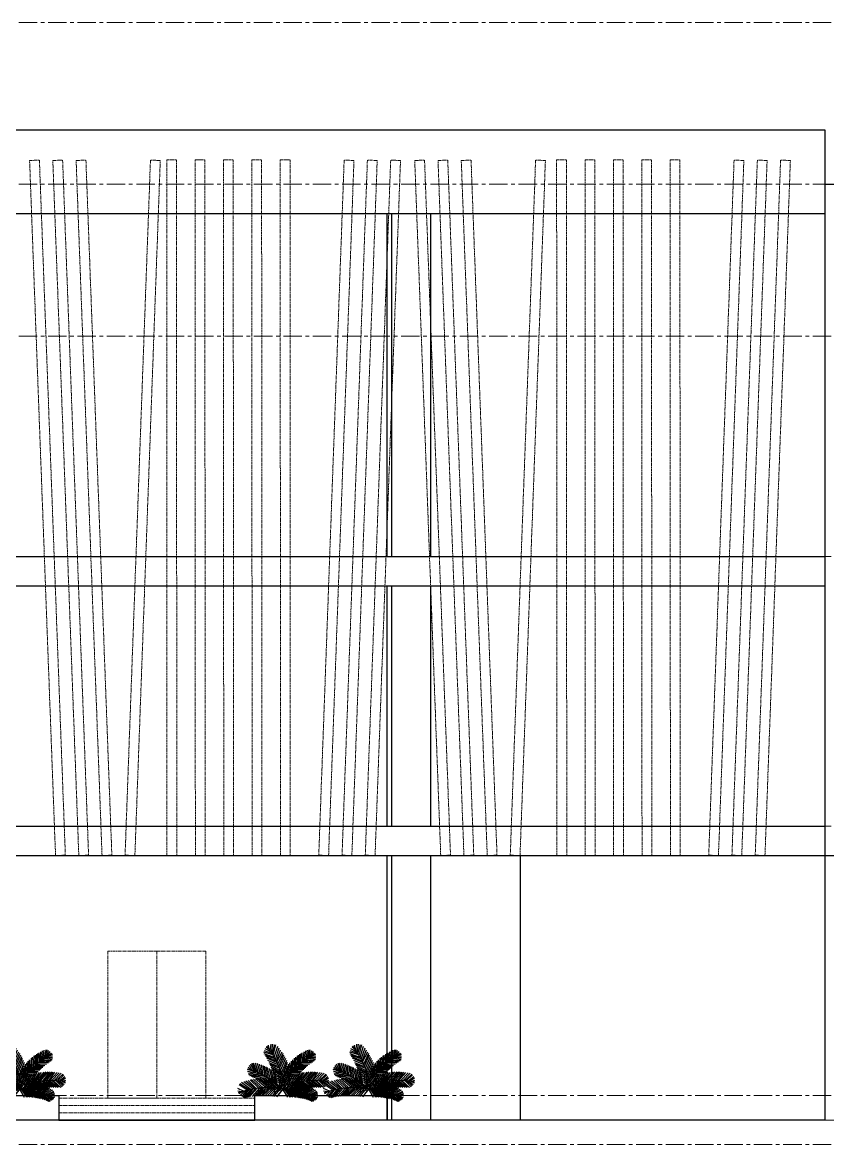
# Model space of a CAD drawing. Header units: millimetres. Extents: x -100356 to 314685, y 446 to 1273965.
# Drawn here: x 238661 to 255087, y 164086 to 186986 of the extents above; entities that cross this region are included whole.
import ezdxf
from ezdxf.xclip import XClip

# ---------------------------------------------------------------- set-up
doc = ezdxf.new("R2010")
doc.units = ezdxf.units.MM
doc.header["$XCLIPFRAME"] = 2
doc.linetypes.add('section$0$CENTER', pattern=[2, 1.25, -0.25, 0.25, -0.25])
doc.linetypes.add('section$0$Kume - Grid Line', pattern=[10.5, 6, -1.25, 2, -1.25])
doc.layers.add('NAM', color=3, linetype='Continuous')
doc.layers.add('section$0$植栽2', color=74, linetype='Continuous')
for name, color, linetype, lineweight in [('section$0$A-_ANOT----_D', 7, 'Continuous', 5), ('section$0$A-_FLORLEVL_E', 7, 'Continuous', 5), ('section$0$NKC_TRUC', 8, 'section$0$CENTER', 13)]:
    doc.layers.add(name, color=color, linetype=linetype, lineweight=lineweight)

# ---------------------------------------------------------------- blocks, each defined once
blk = doc.blocks.new('section$0$grid section')
at = {"layer": 'section$0$NKC_TRUC', "ltscale": 300}
for p, q in [((-141943.9, 22400), (0, 22400)), ((-141943.9, 19100), (0, 19100)), ((-141943.9, 16000), (-4445, 16000)), ((-141943.9, 11500), (-4445, 11500)), ((-141943.9, 6000), (0, 6000)), ((-141943.9, 500), (0, 500)), ((-141943.9, -500), (0, -500))]:
    blk.add_line(p, q, dxfattribs=at)
blk = doc.blocks.new('section$0$A$C2D2A4C73')
for p, q in [((915, 1518), (900, 1638)), ((947, 1476), (971, 1663)), ((981, 1426), (1024, 1667)), ((1006, 1388), (1081, 1657)), ((1037, 1337), (1115, 1644)), ((1028, 1353), (764, 1432)), ((1072, 1279), (773, 1386)), ((999, 1398), (783, 1478)), ((1095, 1237), (797, 1347)), ((966, 1448), (798, 1527)), ((921, 1514), (834, 1584)), ((1065, 1291), (1170, 1611)), ((1097, 1232), (1211, 1559)), ((1126, 1178), (1250, 1506)), ((1140, 1150), (1292, 1446)), ((1173, 1083), (1321, 1401)), ((1198, 1026), (1344, 1361)), ((1714, 1000), (1738, 1323)), ((1762, 1044), (1772, 1348)), ((1800, 1077), (1813, 1376)), ((1839, 1109), (1845, 1396)), ((1887, 1147), (1883, 1419)), ((1908, 1163), (1935, 1448)), ((1948, 1192), (1983, 1473)), ((1994, 1223), (2032, 1496)), ((2030, 1247), (2084, 1501)), ((2072, 1273), (2114, 1498)), ((2104, 1293), (2159, 1485)), ((2147, 1317), (2197, 1463)), ((2180, 1335), (2269, 1355)), ((2185, 1336), (2240, 1419)), ((378, 913), (303, 994)), ((425, 899), (342, 1050)), ((476, 881), (378, 1081)), ((515, 866), (426, 1104)), ((565, 846), (458, 1113)), ((610, 827), (515, 1118)), ((666, 801), (574, 1102)), ((715, 777), (631, 1084)), ((741, 764), (693, 1062)), ((801, 732), (739, 1044)), ((850, 703), (778, 1028)), ((1129, 1172), (821, 1307)), ((898, 675), (828, 1005)), ((1154, 1122), (849, 1259)), ((959, 636), (870, 985)), ((1183, 1061), (882, 1196)), ((1207, 1005), (915, 1128)), ((1227, 956), (937, 1080)), ((1255, 884), (953, 1041)), ((1275, 828), (973, 991)), ((1222, 969), (1374, 1308)), ((1251, 895), (1398, 1263)), ((1275, 828), (1429, 1200)), ((1297, 760), (1454, 1144)), ((1313, 706), (1486, 1065)), ((1328, 652), (1508, 1005)), ((1482, 742), (1435, 1026)), ((1509, 776), (1480, 1081)), ((1491, 929), (1815, 1033)), ((1544, 819), (1519, 1125)), ((1569, 849), (1565, 1173)), ((1600, 884), (1602, 1209)), ((1632, 918), (1655, 1256)), ((1672, 959), (1693, 1288)), ((1707, 993), (1986, 1000)), ((1753, 1036), (2011, 1022)), ((1786, 1065), (2045, 1050)), ((1824, 1097), (2093, 1087)), ((1867, 1132), (2141, 1122)), ((1904, 1159), (2178, 1147)), ((1952, 1195), (2210, 1168)), ((1984, 1217), (2242, 1188)), ((2043, 1256), (2265, 1218)), ((2080, 1279), (2268, 1259)), ((2122, 1303), (2274, 1300)), ((385, 913), (283, 918)), ((454, 889), (288, 857)), ((504, 870), (303, 813)), ((549, 852), (314, 769)), ((621, 821), (345, 740)), ((661, 803), (384, 724)), ((721, 774), (423, 708)), ((766, 751), (469, 687)), ((817, 402), (514, 657)), ((820, 721), (527, 659)), ((888, 404), (583, 667)), ((868, 693), (587, 627)), ((909, 668), (629, 603)), ((960, 404), (644, 673)), ((1016, 402), (730, 679)), ((1073, 400), (793, 681)), ((1120, 396), (875, 680)), ((1012, 600), (926, 955)), ((1188, 390), (947, 676)), ((1065, 562), (975, 928)), ((1289, 784), (990, 944)), ((1306, 732), (1003, 904)), ((1320, 684), (1025, 835)), ((1241, 384), (1033, 669)), ((1334, 629), (1040, 782)), ((1106, 531), (1041, 887)), ((1346, 580), (1056, 712)), ((1146, 499), (1089, 855)), ((1226, 431), (1200, 770)), ((1262, 398), (1259, 719)), ((1296, 367), (1308, 673)), ((1340, 606), (1533, 927)), ((1431, 671), (1352, 909)), ((1355, 539), (1552, 858)), ((1366, 487), (1571, 774)), ((1376, 438), (1585, 701)), ((1457, 709), (1399, 978)), ((1440, 685), (1691, 659)), ((1444, 475), (1529, 740)), ((1473, 730), (1732, 719)), ((1493, 491), (1616, 771)), ((1505, 771), (1760, 756)), ((1530, 803), (1791, 796)), ((1537, 505), (1681, 791)), ((1557, 835), (1828, 840)), ((1583, 518), (1757, 811)), ((1587, 869), (1858, 874)), ((1615, 900), (1899, 917)), ((1643, 534), (1820, 825)), ((1646, 932), (1923, 941)), ((1672, 959), (1953, 970)), ((1685, 544), (1894, 838)), ((1735, 555), (1951, 846)), ((1786, 565), (2028, 854)), ((1850, 575), (2084, 857)), ((1914, 585), (2147, 859)), ((1986, 593), (2194, 859)), ((2041, 597), (2249, 857)), ((2098, 601), (2291, 855)), ((2166, 603), (2340, 850)), ((2194, 604), (2405, 843)), ((2250, 604), (2465, 833)), ((2311, 602), (2524, 822)), ((2360, 600), (2573, 792)), ((2414, 596), (2599, 770)), ((2456, 592), (2631, 729)), ((2510, 586), (2650, 685)), ((171, 295), (0, 377)), ((273, 324), (41, 479)), ((331, 338), (64, 508)), ((383, 349), (112, 549)), ((312, 333), (155, 108)), ((449, 362), (174, 572)), ((397, 352), (202, 102)), ((509, 372), (237, 593)), ((444, 361), (247, 113)), ((516, 373), (292, 123)), ((540, 377), (307, 613)), ((571, 381), (346, 134)), ((615, 387), (359, 626)), ((677, 393), (404, 637)), ((638, 389), (417, 146)), ((738, 398), (464, 649)), ((699, 395), (491, 156)), ((752, 399), (544, 161)), ((830, 403), (585, 165)), ((888, 404), (639, 168)), ((968, 630), (662, 583)), ((935, 404), (689, 169)), ((1012, 600), (703, 557)), ((989, 403), (731, 170)), ((1047, 575), (741, 532)), ((1086, 546), (772, 510)), ((1039, 401), (804, 169)), ((1123, 518), (825, 470)), ((1096, 398), (859, 166)), ((1163, 485), (865, 439)), ((1198, 456), (914, 398)), ((1146, 394), (930, 160)), ((1232, 426), (956, 360)), ((1196, 389), (992, 154)), ((1274, 388), (993, 325)), ((1258, 382), (1047, 146)), ((1319, 344), (1050, 267)), ((1357, 531), (1069, 652)), ((1370, 470), (1079, 596)), ((1326, 372), (1135, 131)), ((1395, 532), (1183, 311)), ((1405, 476), (1198, 211)), ((1313, 329), (1450, 522)), ((1329, 329), (1450, 124)), ((1332, 331), (1373, 607)), ((1357, 330), (1529, 525)), ((1382, 330), (1518, 126)), ((1396, 329), (1586, 524)), ((1431, 328), (1561, 126)), ((1437, 328), (1653, 521)), ((1462, 481), (1670, 293)), ((1489, 325), (1708, 516)), ((1521, 500), (1746, 320)), ((1526, 323), (1771, 508)), ((1570, 319), (1819, 499)), ((1576, 516), (1795, 336)), ((1613, 314), (1884, 486)), ((1620, 528), (1849, 351)), ((1664, 539), (1912, 367)), ((1668, 306), (1929, 474)), ((1715, 550), (1961, 377)), ((1722, 297), (1981, 459)), ((1760, 560), (2026, 389)), ((1782, 285), (2019, 447)), ((1808, 569), (2063, 395)), ((1828, 275), (2064, 432)), ((1850, 575), (2108, 401)), ((1875, 263), (2097, 419)), ((1903, 583), (2158, 407)), ((1931, 248), (2135, 403)), ((1954, 241), (2186, 380)), ((1973, 591), (2195, 410)), ((1999, 226), (2232, 357)), ((2021, 596), (2243, 413)), ((2048, 209), (2277, 333)), ((2076, 600), (2311, 415)), ((2138, 603), (2377, 415)), ((2189, 604), (2427, 413)), ((2255, 604), (2469, 411)), ((2298, 603), (2511, 408)), ((2377, 599), (2552, 420)), ((2425, 595), (2581, 455)), ((2479, 590), (2613, 488)), ((2551, 581), (2644, 540)), ((2557, 578), (2660, 617)), ((121, 278), (2, 302)), ((127, 282), (33, 221)), ((203, 305), (76, 170)), ((260, 320), (117, 140)), ((1469, 327), (1609, 124)), ((1508, 324), (1664, 121)), ((1552, 321), (1707, 117)), ((1591, 316), (1762, 110)), ((1632, 311), (1794, 105)), ((1668, 306), (1832, 98)), ((1712, 299), (1874, 90)), ((1771, 287), (1905, 83)), ((1811, 279), (1945, 73)), ((1857, 268), (2001, 58)), ((1908, 254), (2053, 41)), ((1949, 242), (2093, 26)), ((2003, 225), (2127, 14)), ((2038, 213), (2160, 0)), ((2087, 195), (2310, 296)), ((2101, 190), (2196, 0)), ((2130, 178), (2324, 272)), ((2139, 174), (2229, 21)), ((2163, 164), (2340, 229)), ((2181, 156), (2264, 39)), ((2205, 145), (2344, 189)), ((2237, 130), (2302, 74)), ((2241, 127), (2335, 132))]:
    blk.add_line(p, q)
for centre, radius, start, end in [((-1212, -22), 2628, 8.5439, 38.2906), ((3192, -563), 2151, 115.5425, 145.2892), ((-357, -1359), 2389, 44.6966, 74.4433), ((919, -2224), 2628, 80.3252, 110.0719), ((1359, -1701), 2031, 61.857, 91.6037), ((2218, -1785), 2389, 79.4494, 109.1961)]:
    blk.add_arc(centre, radius, start, end)
blk = doc.blocks.new('podium elevation 2')
at = {"layer": 'NAM', "elevation": 0}
for points in [[(178245, 768586), (188071, 768586), (214879, 768086), (282715, 768086)], [(214879, 768086), (214879, 748985)], [(221105, 762686), (221105, 768086)], [(222926, 768086), (222926, 762686)], [(223720, 768086), (223720, 762686)], [(223816, 768086), (223816, 762686)], [(230516, 768086), (226516, 768086)], [(233216, 762686), (178245, 762686)], [(233216, 762086), (214879, 762086)], [(222926, 762086), (222926, 757186)], [(223720, 762086), (223720, 757186)], [(223816, 762086), (223816, 757186)], [(233216, 757186), (214879, 757186)], [(233216, 756586), (214879, 756586)], [(222926, 756586), (222926, 749586)], [(223720, 756586), (223720, 749586)], [(223816, 756586), (223816, 749586)], [(233216, 749586), (214879, 749586)], [(214879, 748984), (187182, 748986)], [(214879, 748985), (214879, 747886), (233215, 747884)]]:
    blk.add_lwpolyline(points, dxfattribs=at)
for points in [[(226516, 767586), (223816, 767586), (223816, 768086), (226516, 768086)], [(234865, 768086), (234865, 767586), (230516, 767586), (230516, 768086)]]:
    blk.add_lwpolyline(points, close=True, dxfattribs=at)
at = {"layer": 'section$0$A-_ANOT----_D', "color": 8, "linetype": 'section$0$Kume - Grid Line', "ltscale": 10, "elevation": 0}
for points in [[(230516, 767936), (226516, 767936)], [(230516, 767786), (226516, 767786)], [(230516, 767636), (226516, 767636)]]:
    blk.add_lwpolyline(points, dxfattribs=at)
at = {"layer": 'section$0$植栽2', "xscale": 0.7000000000000001, "yscale": 0.7000000000000001, "zscale": 0.7000000000000001, "rotation": 179.9999999999999}
for p in [(225116, 767704, 0), (226866, 767704, 0), (232235, 767704, 0)]:
    blk.add_blockref('section$0$A$C2D2A4C73', p, dxfattribs=at)
blk = doc.blocks.new('elevation 2')
at = {"layer": 'section$0$A-_ANOT----_D', "color": 8, "linetype": 'section$0$Kume - Grid Line', "ltscale": 10, "elevation": 0}
for points in [[(228516, 767636), (228516, 764636), (227516, 764636), (227516, 767636)], [(228516, 767636), (228516, 764636), (229516, 764636), (229516, 767636)], [(216108, 762690), (215590, 748504), (215690, 748499), (215790, 748494), (216307, 762679)], [(216582, 762690), (216065, 748504), (216165, 748499), (216264, 748494), (216782, 762679)], [(217057, 762690), (216539, 748504), (216639, 748499), (216739, 748494), (217256, 762679)], [(218038, 762686), (218044, 748486), (217944, 748486), (217844, 748486), (217838, 762686)], [(218617, 762686), (218623, 748486), (218523, 748486), (218423, 748486), (218417, 762686)], [(219196, 762686), (219202, 748486), (219102, 748486), (219002, 748486), (218996, 762686)], [(219774, 762686), (219780, 748486), (219680, 748486), (219580, 748486), (219574, 762686)], [(220353, 762686), (220359, 748486), (220259, 748486), (220159, 748486), (220153, 762686)], [(221106, 762690), (220588, 748504), (220688, 748499), (220788, 748494), (221305, 762679)], [(221775, 762690), (222305, 748504), (222205, 748499), (222105, 748494), (221576, 762679)], [(222250, 762690), (222779, 748504), (222679, 748499), (222580, 748494), (222050, 762679)], [(222724, 762690), (223254, 748504), (223154, 748499), (223054, 748494), (222525, 762679)], [(224063, 762690), (223545, 748504), (223645, 748499), (223745, 748494), (224263, 762679)], [(224537, 762690), (224020, 748504), (224120, 748499), (224220, 748494), (224737, 762679)], [(225012, 762690), (224494, 748504), (224594, 748499), (224694, 748494), (225212, 762679)], [(225993, 762686), (225999, 748486), (225899, 748486), (225799, 748486), (225793, 762686)], [(226572, 762686), (226578, 748486), (226478, 748486), (226378, 748486), (226372, 762686)], [(227151, 762686), (227157, 748486), (227057, 748486), (226957, 748486), (226951, 762686)], [(227730, 762686), (227736, 748486), (227636, 748486), (227536, 748486), (227530, 762686)], [(228309, 762686), (228315, 748486), (228215, 748486), (228115, 748486), (228109, 762686)], [(228964, 762690), (228446, 748504), (228546, 748499), (228646, 748494), (229164, 762679)], [(229634, 762690), (230163, 748504), (230063, 748499), (229963, 748494), (229434, 762679)], [(230108, 762690), (230638, 748504), (230538, 748499), (230438, 748494), (229909, 762679)], [(230583, 762690), (231112, 748504), (231012, 748499), (230912, 748494), (230383, 762679)]]:
    blk.add_lwpolyline(points, close=True, dxfattribs=at)
at = {"layer": 'NAM'}
blk.add_blockref('podium elevation 2', (0, 0), dxfattribs=at)
at = {"layer": 'section$0$A-_FLORLEVL_E'}
ref = blk.add_blockref('section$0$grid section', (168668, 768086, 0), dxfattribs=dict(at, rotation=179.9999999999999))
XClip(ref).set_block_clipping_path([(-119666.1420795996, -2828.0112587469), (13434.162033715, 108709.4843590449)])

msp = doc.modelspace()

# ---------------------------------------------------------------- block references
at = {"layer": 'NAM', "rotation": 180}
msp.add_blockref('elevation 2', (469918.7, 932671.5, 0), dxfattribs=at)

doc.saveas('drawing.dxf')
